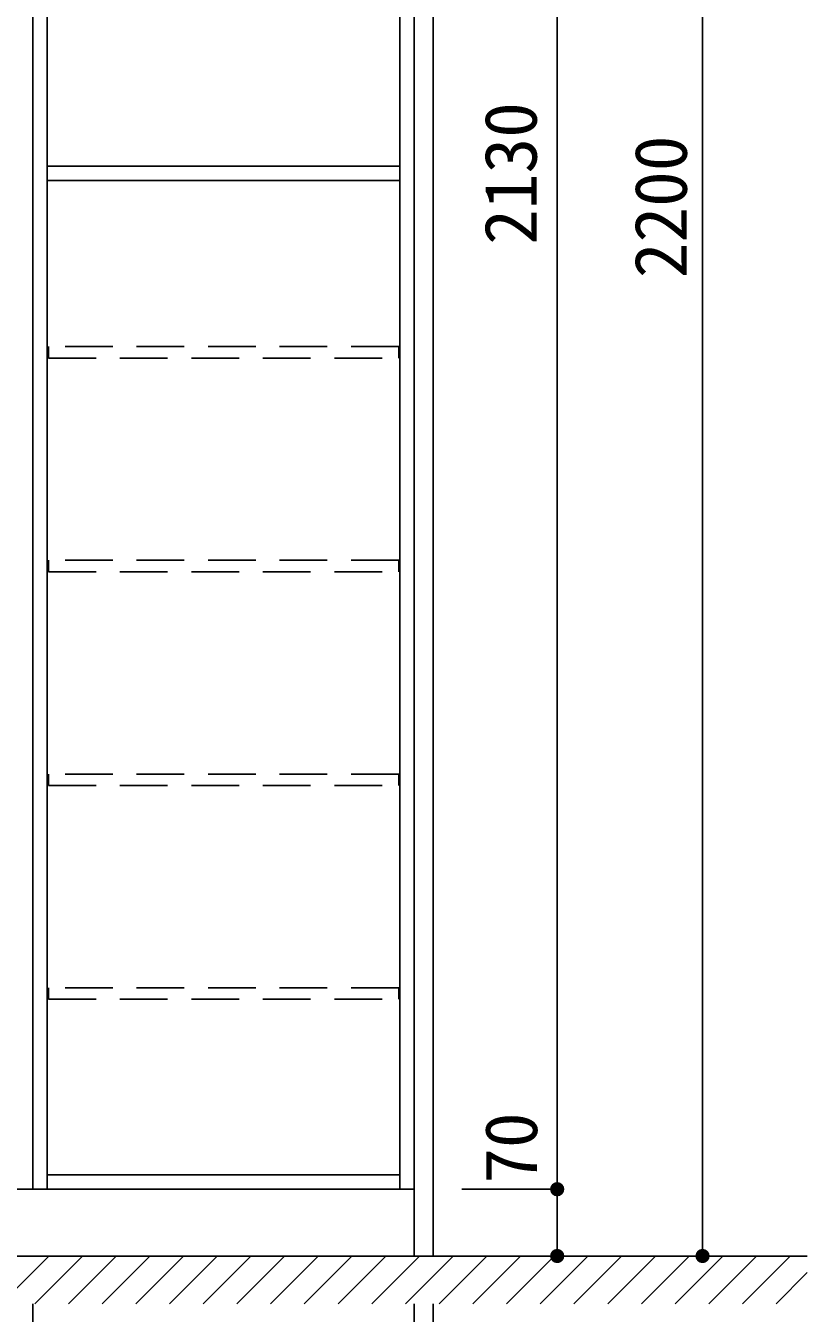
# Model space of a CAD drawing. Units: millimetres on the paper. Extents: x -205 to 195, y -144 to 136.
# Drawn here: x -22 to 10.8, y -45.5 to 8.5 of the extents above; entities that cross this region are included whole.
import ezdxf
from ezdxf.enums import TextEntityAlignment as Align

# ---------------------------------------------------------------- set-up
doc = ezdxf.new("R2010")
doc.units = ezdxf.units.MM
doc.linetypes.add('DASHED2', pattern=[3, 2, -1])
doc.layers.add('0-0_①\u3000中', color=7, linetype='Continuous')
doc.layers.add('0-1_①\u3000細', color=4, linetype='Continuous')
doc.styles.add('ＭＳ ゴシック', font='')
doc.styles.get('ＭＳ ゴシック').set_extended_font_data('MS Gothic')

msp = doc.modelspace()

# ---------------------------------------------------------------- hatches: boundary and pattern name
at = {"layer": '0-1_①\u3000細'}
for points in [[(0.594, -40.292, 1), (-0.006, -40.292, 1)], [(0.594, -40.292, 1), (-0.006, -40.292, 1)], [(0.594, -43.092, 1), (-0.006, -43.092, 1)], [(6.693, -43.092, 1), (6.093, -43.092, 1)]]:
    msp.add_hatch(color=132, dxfattribs=at).paths.add_polyline_path(points)

# ---------------------------------------------------------------- linework, layer by layer
at = {"layer": '0-0_①\u3000中'}
for p, q in [((-21.706, 44.908), (-21.706, -40.292)), ((-21.706, -40.292), (-21.706, 44.908)), ((-21.106, -40.292), (-21.106, 44.908)), ((-6.306, 44.908), (-6.306, -40.292)), ((-5.706, -40.292), (-5.706, 44.908)), ((-21.106, 2.608), (-6.306, 2.608)), ((-6.306, 2.008), (-21.106, 2.008)), ((-6.306, -39.692), (-21.106, -39.692)), ((-53.706, -40.292), (-21.706, -40.292)), ((-21.706, -40.292), (-5.706, -40.292))]:
    msp.add_line(p, q, dxfattribs=at)
msp.add_lwpolyline([(-5.706, -43.092), (-4.906, -43.092), (-4.906, 44.908), (-5.706, 44.908)], close=True, dxfattribs=at)
at = {"layer": '0-1_①\u3000細'}
for p, q in [((0.294, -40.292), (0.294, 44.908)), ((6.393, -43.092), (6.393, 44.908)), ((0.294, -37.061), (0.294, -43.092)), ((-3.706, -40.292), (0.294, -40.292)), ((-3.406, -40.292), (0.294, -40.292)), ((10.787, -43.092), (-72.166, -43.092)), ((-23.043, -45.092), (-21.043, -43.092)), ((-21.629, -45.092), (-19.629, -43.092)), ((-20.215, -45.092), (-18.215, -43.092)), ((-18.801, -45.092), (-16.801, -43.092)), ((-17.387, -45.092), (-15.387, -43.092)), ((-15.972, -45.092), (-13.972, -43.092)), ((-14.558, -45.092), (-12.558, -43.092)), ((-13.144, -45.092), (-11.144, -43.092)), ((-11.73, -45.092), (-9.73, -43.092)), ((-10.316, -45.092), (-8.316, -43.092)), ((-8.901, -45.092), (-6.901, -43.092)), ((-7.487, -45.092), (-5.487, -43.092)), ((-6.073, -45.092), (-4.073, -43.092)), ((-4.659, -45.092), (-2.659, -43.092)), ((-3.406, -43.092), (0.294, -43.092)), ((-3.406, -43.092), (6.393, -43.092)), ((-3.244, -45.092), (-1.244, -43.092)), ((-1.83, -45.092), (0.17, -43.092)), ((-0.416, -45.092), (1.584, -43.092)), ((0.998, -45.092), (2.998, -43.092)), ((2.412, -45.092), (4.412, -43.092)), ((3.827, -45.092), (5.827, -43.092)), ((5.241, -45.092), (7.241, -43.092)), ((6.655, -45.092), (8.655, -43.092)), ((8.069, -45.092), (10.069, -43.092)), ((9.483, -45.092), (10.787, -43.788)), ((-21.706, -45.091), (-21.706, -55.616)), ((-21.706, -45.092), (-21.706, -55.616)), ((-5.706, -45.092), (-5.706, -55.616)), ((-5.706, -45.092), (-5.706, -55.616)), ((-4.906, -45.092), (-4.906, -55.616)), ((-4.906, -45.092), (-4.906, -59.434))]:
    msp.add_line(p, q, dxfattribs=at)
at = {"layer": '0-1_①\u3000細', "linetype": 'DASHED2'}
for points in [[(-21.056, -4.961), (-21.056, -5.441), (-6.356, -5.441), (-6.356, -4.961)], [(-21.056, -13.921), (-21.056, -14.401), (-6.356, -14.401), (-6.356, -13.921)], [(-21.056, -22.881), (-21.056, -23.361), (-6.356, -23.361), (-6.356, -22.881)], [(-21.056, -31.841), (-21.056, -32.321), (-6.356, -32.321), (-6.356, -31.841)]]:
    msp.add_lwpolyline(points, close=True, dxfattribs=at)

# ---------------------------------------------------------------- texts
at = {"layer": '0-1_①\u3000細', "style": 'ＭＳ ゴシック'}
for s, p in [('2130', (0.094, -0.692)), ('2200', (6.393, -2.092)), ('70', (0.111, -40.061))]:
    msp.add_text(s, height=2.199, rotation=90, dxfattribs=at).set_placement(p, align=Align.BOTTOM_LEFT)

doc.saveas('drawing.dxf')
